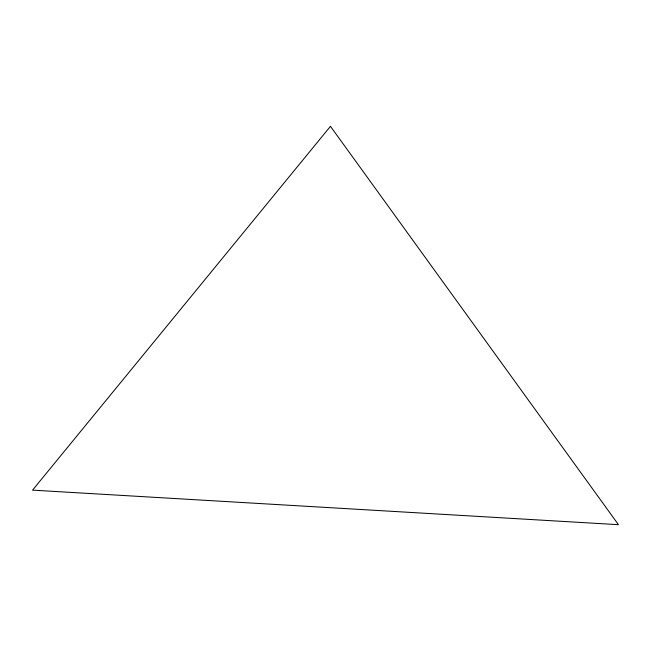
<?xml version="1.0" encoding="UTF-8"?>
<svg xmlns="http://www.w3.org/2000/svg" width="651" height="651" viewBox="0 0 651 651"><rect width="100%" height="100%" fill="white"/><g stroke="black" fill="none" stroke-linecap="round" stroke-linejoin="round"><path stroke-width="0.98" d="M330.464 126.318L32.55 490.138L618.45 524.682L330.464 126.318"/></g></svg>
